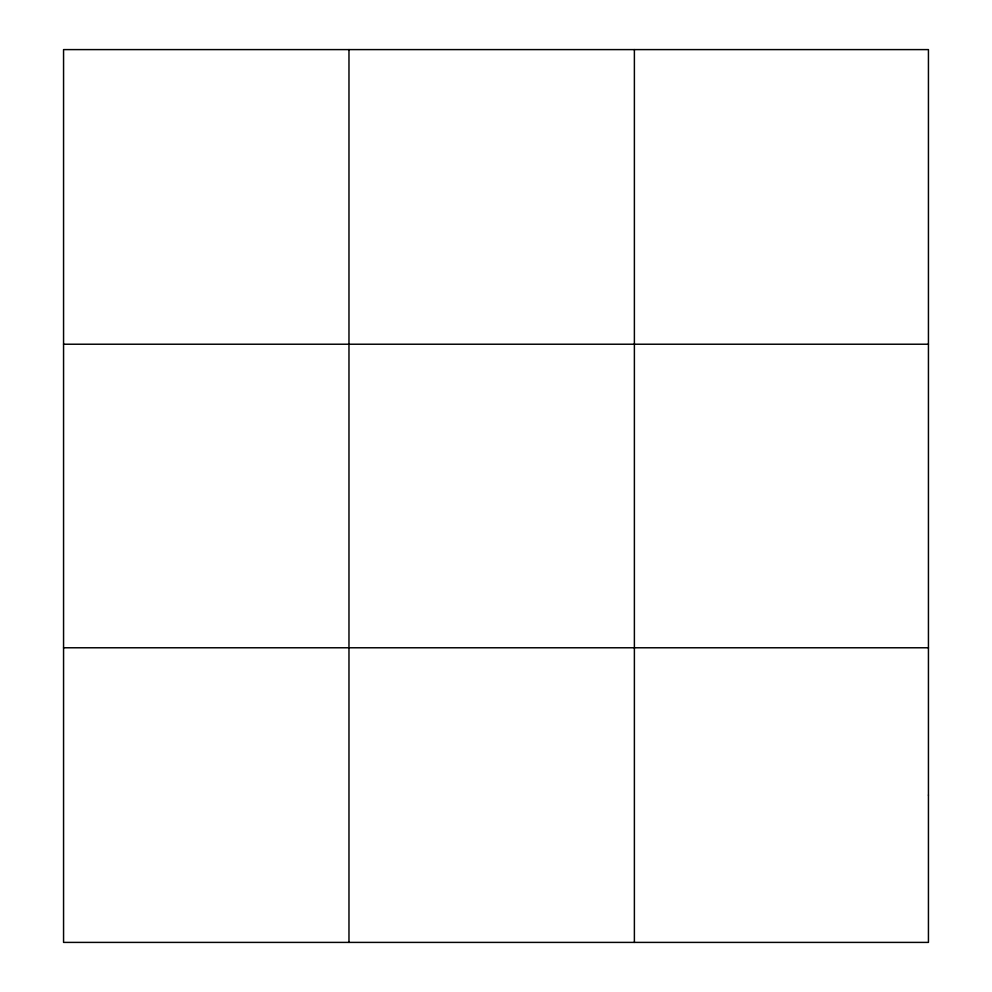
<?xml version="1.0" encoding="UTF-8"?>
<svg xmlns="http://www.w3.org/2000/svg" width="992" height="992" viewBox="0 0 992 992"><rect width="100%" height="100%" fill="white"/><g stroke="black" fill="none" stroke-linecap="round" stroke-linejoin="round"><path stroke-width="1.49" d="M348.973 942.4L348.973 49.6M634.384 942.4L634.384 49.6M63.562 344.224L928.438 344.224M63.562 647.776L928.438 647.776M928.438 795.088L928.438 942.4L63.562 942.4L63.562 49.6L928.438 49.6L928.438 795.088"/></g></svg>
